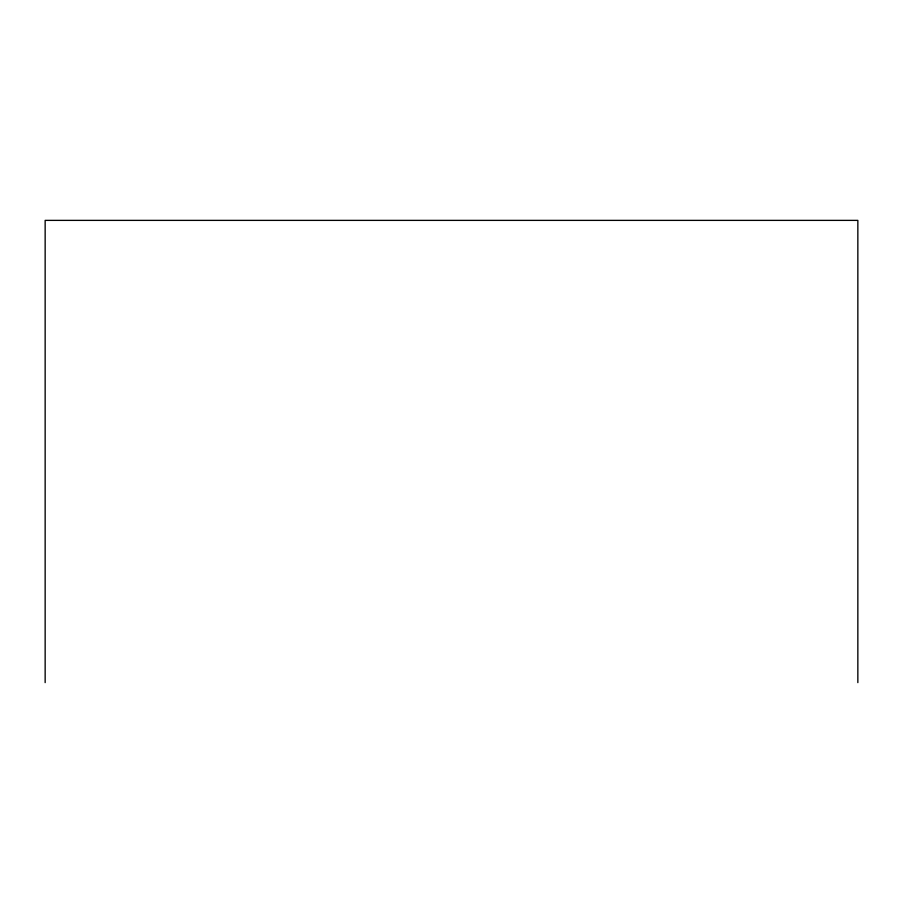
<?xml version="1.0" encoding="UTF-8"?>
<svg xmlns="http://www.w3.org/2000/svg" width="903" height="903" viewBox="0 0 903 903"><rect width="100%" height="100%" fill="white"/><g stroke="black" fill="none" stroke-linecap="round" stroke-linejoin="round"><path stroke-width="1.35" d="M857.85 682.623L857.85 220.377L45.15 220.377L45.15 682.623"/></g></svg>
